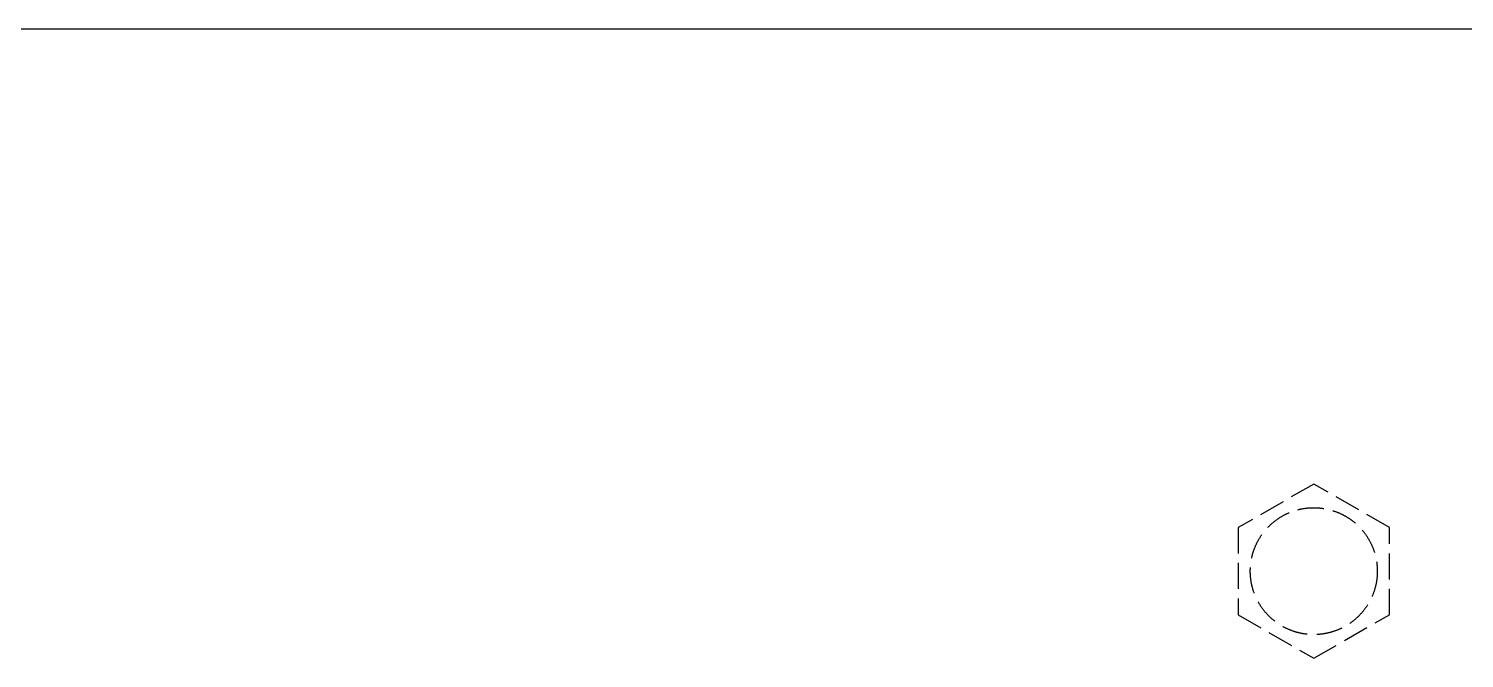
# Model space of a CAD drawing. Extents: x 184 to 644, y -178 to 161.
# Drawn here: x 354.3 to 415.1, y 34.8 to 61.5 of the extents above; entities that cross this region are included whole.
import ezdxf

# ---------------------------------------------------------------- set-up
doc = ezdxf.new("R2010")
doc.units = 0
doc.layers.add('BLACK', color=7, linetype='CONTINUOUS')

msp = doc.modelspace()

# ---------------------------------------------------------------- linework, layer by layer
at = {"layer": 'BLACK', "linetype": 'CONTINUOUS'}
for p, q in [((293.5, 61.5), (549, 61.5)), ((408.75, 42.195042), (407.797372, 41.645042)), ((409.351924, 41.847521), (408.75, 42.195042)), ((407.450962, 41.445042), (406.498334, 40.895042)), ((410.650962, 41.097521), (409.698334, 41.647521)), ((407.251429, 40.733917), (407.27098, 40.746909)), ((407.27098, 40.746909), (407.290644, 40.75973)), ((407.290644, 40.75973), (407.31042, 40.772379)), ((407.31042, 40.772379), (407.330304, 40.784855)), ((407.330304, 40.784855), (407.350297, 40.797157)), ((407.350297, 40.797157), (407.370397, 40.809285)), ((407.370397, 40.809285), (407.390601, 40.821236)), ((407.390601, 40.821236), (407.41091, 40.83301)), ((407.41091, 40.83301), (407.43132, 40.844607)), ((407.43132, 40.844607), (407.45183, 40.856025)), ((407.45183, 40.856025), (407.472439, 40.867264)), ((407.472439, 40.867264), (407.493146, 40.878323)), ((407.493146, 40.878323), (407.513949, 40.8892)), ((407.513949, 40.8892), (407.534845, 40.899895)), ((407.534845, 40.899895), (407.555834, 40.910408)), ((407.555834, 40.910408), (407.576914, 40.920737)), ((407.576914, 40.920737), (407.598083, 40.930882)), ((407.598083, 40.930882), (407.61934, 40.940842)), ((407.61934, 40.940842), (407.640684, 40.950616)), ((407.640684, 40.950616), (407.662111, 40.960203)), ((407.662111, 40.960203), (407.683622, 40.969603)), ((407.683622, 40.969603), (407.702164, 40.977527)), ((408.080777, 41.105425), (408.103538, 41.111166)), ((408.103538, 41.111166), (408.126349, 41.116708)), ((408.126349, 41.116708), (408.149208, 41.122051)), ((408.149208, 41.122051), (408.172112, 41.127194)), ((408.172112, 41.127194), (408.195061, 41.132136)), ((408.195061, 41.132136), (408.218051, 41.136879)), ((408.218051, 41.136879), (408.241082, 41.141421)), ((408.241082, 41.141421), (408.264152, 41.145761)), ((408.264152, 41.145761), (408.287259, 41.1499)), ((408.287259, 41.1499), (408.310401, 41.153837)), ((408.310401, 41.153837), (408.333577, 41.157572)), ((408.333577, 41.157572), (408.356784, 41.161105)), ((408.356784, 41.161105), (408.380021, 41.164435)), ((408.380021, 41.164435), (408.403286, 41.167562)), ((408.403286, 41.167562), (408.426578, 41.170487)), ((408.426578, 41.170487), (408.449895, 41.173207)), ((408.449895, 41.173207), (408.473234, 41.175724)), ((408.473234, 41.175724), (408.496594, 41.178038)), ((408.496594, 41.178038), (408.519974, 41.180147)), ((408.519974, 41.180147), (408.543371, 41.182052)), ((408.543371, 41.182052), (408.566784, 41.183753)), ((408.566784, 41.183753), (408.590211, 41.18525)), ((408.590211, 41.18525), (408.61365, 41.186542)), ((408.61365, 41.186542), (408.637099, 41.18763)), ((408.637099, 41.18763), (408.660557, 41.188513)), ((408.660557, 41.188513), (408.684022, 41.189191)), ((408.684022, 41.189191), (408.707492, 41.189664)), ((408.707492, 41.189664), (408.730965, 41.189933)), ((408.730965, 41.189933), (408.754439, 41.189996)), ((408.754439, 41.189996), (408.777913, 41.189855)), ((408.777913, 41.189855), (408.801386, 41.189509)), ((408.801386, 41.189509), (408.824854, 41.188958)), ((408.824854, 41.188958), (408.848316, 41.188203)), ((408.848316, 41.188203), (408.871771, 41.187242)), ((408.871771, 41.187242), (408.895217, 41.186077)), ((408.895217, 41.186077), (408.918651, 41.184708)), ((408.918651, 41.184708), (408.942073, 41.183134)), ((408.942073, 41.183134), (408.96548, 41.181356)), ((408.96548, 41.181356), (408.988871, 41.179373)), ((408.988871, 41.179373), (409.012244, 41.177187)), ((409.012244, 41.177187), (409.035596, 41.174796)), ((409.035596, 41.174796), (409.058927, 41.172202)), ((409.058927, 41.172202), (409.082234, 41.169404)), ((409.082234, 41.169404), (409.105516, 41.166404)), ((409.105516, 41.166404), (409.128771, 41.1632)), ((409.128771, 41.1632), (409.151997, 41.159793)), ((409.151997, 41.159793), (409.171924, 41.156705)), ((409.560863, 41.064878), (409.583215, 41.057705)), ((409.583215, 41.057705), (409.605503, 41.050336)), ((409.605503, 41.050336), (409.627726, 41.042774)), ((409.627726, 41.042774), (409.649882, 41.035017)), ((409.649882, 41.035017), (409.67197, 41.027068)), ((409.67197, 41.027068), (409.693987, 41.018926)), ((409.693987, 41.018926), (409.715933, 41.010592)), ((409.715933, 41.010592), (409.737805, 41.002068)), ((409.737805, 41.002068), (409.759601, 40.993352)), ((409.759601, 40.993352), (409.781321, 40.984447)), ((409.781321, 40.984447), (409.802963, 40.975352)), ((409.802963, 40.975352), (409.824524, 40.966069)), ((409.824524, 40.966069), (409.846003, 40.956599)), ((409.846003, 40.956599), (409.867399, 40.946941)), ((409.867399, 40.946941), (409.88871, 40.937097)), ((409.88871, 40.937097), (409.909934, 40.927067)), ((409.909934, 40.927067), (409.931069, 40.916852)), ((409.931069, 40.916852), (409.952115, 40.906454)), ((409.952115, 40.906454), (409.973069, 40.895872)), ((409.973069, 40.895872), (409.993931, 40.885107)), ((409.993931, 40.885107), (410.014697, 40.874161)), ((410.014697, 40.874161), (410.035367, 40.863034)), ((410.035367, 40.863034), (410.055939, 40.851728)), ((410.055939, 40.851728), (410.076412, 40.840242)), ((410.076412, 40.840242), (410.096784, 40.828578)), ((410.096784, 40.828578), (410.117053, 40.816736)), ((410.117053, 40.816736), (410.137218, 40.804718)), ((410.137218, 40.804718), (410.157277, 40.792525)), ((410.157277, 40.792525), (410.177229, 40.780157)), ((410.177229, 40.780157), (410.197073, 40.767616)), ((410.197073, 40.767616), (410.216806, 40.754901)), ((410.216806, 40.754901), (410.236428, 40.742015)), ((411.95, 40.347521), (410.997372, 40.897521)), ((406.151924, 40.695042), (405.55, 40.347521)), ((405.55, 40.347521), (405.55, 39.247521)), ((406.803443, 40.356614), (406.819719, 40.37353)), ((406.819719, 40.37353), (406.836142, 40.390303)), ((406.836142, 40.390303), (406.85271, 40.406933)), ((406.85271, 40.406933), (406.869424, 40.423417)), ((406.869424, 40.423417), (406.88628, 40.439755)), ((406.88628, 40.439755), (406.903278, 40.455944)), ((406.903278, 40.455944), (406.920417, 40.471985)), ((406.920417, 40.471985), (406.937695, 40.487876)), ((406.937695, 40.487876), (406.955112, 40.503616)), ((406.955112, 40.503616), (406.972665, 40.519203)), ((406.972665, 40.519203), (406.990353, 40.534636)), ((406.990353, 40.534636), (407.008175, 40.549914)), ((407.008175, 40.549914), (407.02613, 40.565036)), ((407.02613, 40.565036), (407.044217, 40.580001)), ((407.044217, 40.580001), (407.062433, 40.594807)), ((407.062433, 40.594807), (407.080777, 40.609454)), ((407.080777, 40.609454), (407.099249, 40.62394)), ((407.099249, 40.62394), (407.117847, 40.638265)), ((407.117847, 40.638265), (407.136568, 40.652426)), ((407.136568, 40.652426), (407.155413, 40.666424)), ((407.155413, 40.666424), (407.174379, 40.680257)), ((407.174379, 40.680257), (407.193465, 40.693923)), ((407.193465, 40.693923), (407.21267, 40.707423)), ((407.21267, 40.707423), (407.231992, 40.720754)), ((407.231992, 40.720754), (407.251429, 40.733917)), ((410.236428, 40.742015), (410.255936, 40.728959)), ((410.255936, 40.728959), (410.27533, 40.715732)), ((410.27533, 40.715732), (410.294608, 40.702337)), ((410.294608, 40.702337), (410.313767, 40.688774)), ((410.313767, 40.688774), (410.332808, 40.675044)), ((410.332808, 40.675044), (410.351729, 40.661149)), ((410.351729, 40.661149), (410.370527, 40.647089)), ((410.370527, 40.647089), (410.389202, 40.632866)), ((410.389202, 40.632866), (410.407752, 40.61848)), ((410.407752, 40.61848), (410.426176, 40.603933)), ((410.426176, 40.603933), (410.444472, 40.589226)), ((410.444472, 40.589226), (410.462639, 40.574359)), ((410.462639, 40.574359), (410.480676, 40.559335)), ((410.480676, 40.559335), (410.498581, 40.544154)), ((410.498581, 40.544154), (410.513855, 40.530989)), ((410.795285, 40.247258), (410.810454, 40.229343)), ((410.810454, 40.229343), (410.825467, 40.211297)), ((410.825467, 40.211297), (410.840322, 40.19312)), ((410.840322, 40.19312), (410.855017, 40.174814)), ((410.855017, 40.174814), (410.869552, 40.156381)), ((410.869552, 40.156381), (410.883926, 40.137822)), ((410.883926, 40.137822), (410.898137, 40.119138)), ((411.95, 39.652479), (411.95, 40.347521)), ((406.259336, 39.516214), (406.268299, 39.53791)), ((406.268299, 39.53791), (406.27745, 39.559528)), ((406.27745, 39.559528), (406.286791, 39.581064)), ((406.286791, 39.581064), (406.296318, 39.602518)), ((406.296318, 39.602518), (406.306033, 39.623888)), ((406.306033, 39.623888), (406.315934, 39.645173)), ((406.315934, 39.645173), (406.32602, 39.66637)), ((406.32602, 39.66637), (406.33629, 39.687479)), ((406.33629, 39.687479), (406.346745, 39.708497)), ((406.346745, 39.708497), (406.357382, 39.729423)), ((406.357382, 39.729423), (406.368202, 39.750255)), ((406.368202, 39.750255), (406.379203, 39.770993)), ((406.379203, 39.770993), (406.390385, 39.791633)), ((406.390385, 39.791633), (406.401746, 39.812175)), ((406.401746, 39.812175), (406.413286, 39.832617)), ((406.413286, 39.832617), (406.425004, 39.852958)), ((406.425004, 39.852958), (406.4369, 39.873196)), ((406.4369, 39.873196), (406.448971, 39.893329)), ((406.448971, 39.893329), (406.461217, 39.913356)), ((406.461217, 39.913356), (406.473638, 39.933275)), ((406.473638, 39.933275), (406.486232, 39.953085)), ((406.486232, 39.953085), (406.498999, 39.972785)), ((406.498999, 39.972785), (406.511937, 39.992372)), ((406.511937, 39.992372), (406.525046, 40.011846)), ((406.525046, 40.011846), (406.538323, 40.031204)), ((406.538323, 40.031204), (406.549864, 40.04774)), ((410.898137, 40.119138), (410.912185, 40.10033)), ((410.912185, 40.10033), (410.926068, 40.081401)), ((410.926068, 40.081401), (410.939785, 40.062351)), ((410.939785, 40.062351), (410.953336, 40.043182)), ((410.953336, 40.043182), (410.966718, 40.023896)), ((410.966718, 40.023896), (410.979932, 40.004494)), ((410.979932, 40.004494), (410.992976, 39.984977)), ((410.992976, 39.984977), (411.00585, 39.965347)), ((411.00585, 39.965347), (411.018551, 39.945605)), ((411.018551, 39.945605), (411.03108, 39.925754)), ((411.03108, 39.925754), (411.043435, 39.905794)), ((411.043435, 39.905794), (411.055615, 39.885726)), ((411.055615, 39.885726), (411.06762, 39.865553)), ((411.06762, 39.865553), (411.079449, 39.845277)), ((411.079449, 39.845277), (411.091099, 39.824897)), ((411.091099, 39.824897), (411.102572, 39.804417)), ((411.102572, 39.804417), (411.113866, 39.783838)), ((411.113866, 39.783838), (411.124979, 39.763161)), ((411.124979, 39.763161), (411.135912, 39.742387)), ((411.135912, 39.742387), (411.146662, 39.721519)), ((411.146662, 39.721519), (411.157231, 39.700558)), ((411.157231, 39.700558), (411.167616, 39.679506)), ((411.167616, 39.679506), (411.177817, 39.658363)), ((411.177817, 39.658363), (411.187833, 39.637133)), ((411.187833, 39.637133), (411.197663, 39.615816)), ((411.197663, 39.615816), (411.207307, 39.594413)), ((411.207307, 39.594413), (411.216764, 39.572928)), ((411.216764, 39.572928), (411.226033, 39.551361)), ((411.226033, 39.551361), (411.235114, 39.529714)), ((411.235114, 39.529714), (411.244005, 39.507988)), ((406.115852, 39.04531), (406.120711, 39.068276)), ((406.120711, 39.068276), (406.12577, 39.091199)), ((406.12577, 39.091199), (406.131029, 39.114077)), ((406.131029, 39.114077), (406.136487, 39.136908)), ((406.136487, 39.136908), (406.142145, 39.159691)), ((406.142145, 39.159691), (406.148001, 39.182423)), ((406.148001, 39.182423), (406.154055, 39.205104)), ((406.154055, 39.205104), (406.160307, 39.227731)), ((406.160307, 39.227731), (406.166757, 39.250302)), ((406.166757, 39.250302), (406.173402, 39.272816)), ((406.173402, 39.272816), (406.180245, 39.295272)), ((406.180245, 39.295272), (406.187282, 39.317666)), ((406.187282, 39.317666), (406.194515, 39.339999)), ((406.194515, 39.339999), (406.201943, 39.362267)), ((406.201943, 39.362267), (406.209565, 39.38447)), ((406.209565, 39.38447), (406.21738, 39.406606)), ((406.21738, 39.406606), (406.225388, 39.428672)), ((406.225388, 39.428672), (406.233588, 39.450668)), ((406.233588, 39.450668), (406.24198, 39.472591)), ((406.24198, 39.472591), (406.250563, 39.494441)), ((406.250563, 39.494441), (406.259336, 39.516214)), ((411.244005, 39.507988), (411.252706, 39.486186)), ((411.252706, 39.486186), (411.261217, 39.464308)), ((411.261217, 39.464308), (411.269536, 39.442357)), ((411.269536, 39.442357), (411.277664, 39.420334)), ((411.277664, 39.420334), (411.285599, 39.398242)), ((411.285599, 39.398242), (411.293341, 39.37608)), ((411.293341, 39.37608), (411.300889, 39.353853)), ((411.300889, 39.353853), (411.308243, 39.33156)), ((411.308243, 39.33156), (411.315402, 39.309203)), ((411.315402, 39.309203), (411.321396, 39.28995)), ((411.95, 38.152479), (411.95, 39.252479)), ((405.55, 38.847521), (405.55, 37.747521)), ((406.060025, 38.511578), (406.060228, 38.535051)), ((406.060026, 38.488103), (406.060025, 38.511578)), ((406.060233, 38.464629), (406.060026, 38.488103)), ((406.060228, 38.535051), (406.060637, 38.558522)), ((406.060644, 38.441158), (406.060233, 38.464629)), ((406.060637, 38.558522), (406.06125, 38.581989)), ((406.06126, 38.417692), (406.060644, 38.441158)), ((406.06125, 38.581989), (406.062068, 38.605449)), ((406.06208, 38.394231), (406.06126, 38.417692)), ((406.062068, 38.605449), (406.06309, 38.628902)), ((406.063106, 38.370779), (406.06208, 38.394231)), ((406.06309, 38.628902), (406.064132, 38.649039)), ((406.064335, 38.347337), (406.063106, 38.370779)), ((406.06577, 38.323906), (406.064335, 38.347337)), ((406.067409, 38.300489), (406.06577, 38.323906)), ((411.410052, 38.900276), (411.413444, 38.877048)), ((411.413444, 38.877048), (411.416633, 38.853791)), ((411.416633, 38.853791), (411.419619, 38.830507)), ((411.419619, 38.830507), (411.422401, 38.807198)), ((411.422401, 38.807198), (411.42498, 38.783866)), ((411.42498, 38.783866), (411.427356, 38.760511)), ((411.427356, 38.760511), (411.429527, 38.737138)), ((411.429527, 38.737138), (411.431495, 38.713745)), ((411.431495, 38.713745), (411.433258, 38.690337)), ((411.433447, 38.312355), (411.431708, 38.288945)), ((411.433258, 38.690337), (411.434816, 38.666914)), ((411.434983, 38.335779), (411.433447, 38.312355)), ((411.434816, 38.666914), (411.436171, 38.643479)), ((411.436313, 38.359216), (411.434983, 38.335779)), ((411.436171, 38.643479), (411.437321, 38.620032)), ((411.43744, 38.382664), (411.436313, 38.359216)), ((411.437321, 38.620032), (411.438266, 38.596577)), ((411.438361, 38.40612), (411.43744, 38.382664)), ((411.438266, 38.596577), (411.439006, 38.573114)), ((411.439078, 38.429584), (411.438361, 38.40612)), ((411.439006, 38.573114), (411.439542, 38.549645)), ((411.43959, 38.453053), (411.439078, 38.429584)), ((411.439542, 38.549645), (411.439873, 38.526173)), ((411.439898, 38.476526), (411.43959, 38.453053)), ((411.439873, 38.526173), (411.439999, 38.502699)), ((411.44, 38.5), (411.439898, 38.476526)), ((411.439999, 38.502699), (411.44, 38.5)), ((406.069252, 38.277087), (406.067409, 38.300489)), ((406.071299, 38.253702), (406.069252, 38.277087)), ((406.073551, 38.230335), (406.071299, 38.253702)), ((406.076006, 38.206989), (406.073551, 38.230335)), ((406.078665, 38.183666), (406.076006, 38.206989)), ((406.081527, 38.160366), (406.078665, 38.183666)), ((406.084592, 38.137093), (406.081527, 38.160366)), ((406.087861, 38.113847), (406.084592, 38.137093)), ((406.091332, 38.09063), (406.087861, 38.113847)), ((406.095005, 38.067445), (406.091332, 38.09063)), ((406.098881, 38.044292), (406.095005, 38.067445)), ((406.102959, 38.021175), (406.098881, 38.044292)), ((406.107238, 37.998093), (406.102959, 38.021175)), ((406.111719, 37.97505), (406.107238, 37.998093)), ((406.1164, 37.952047), (406.111719, 37.97505)), ((406.121282, 37.929086), (406.1164, 37.952047)), ((406.126364, 37.906168), (406.121282, 37.929086)), ((406.131646, 37.883295), (406.126364, 37.906168)), ((406.137128, 37.86047), (406.131646, 37.883295)), ((406.142808, 37.837693), (406.137128, 37.86047)), ((406.148687, 37.814966), (406.142808, 37.837693)), ((406.154764, 37.792292), (406.148687, 37.814966)), ((406.161039, 37.769671), (406.154764, 37.792292)), ((406.167511, 37.747107), (406.161039, 37.769671)), ((406.174179, 37.724599), (406.167511, 37.747107)), ((406.181044, 37.702151), (406.174179, 37.724599)), ((411.32246, 37.71352), (411.315499, 37.691101)), ((411.329225, 37.735999), (411.32246, 37.71352)), ((411.335794, 37.758536), (411.329225, 37.735999)), ((411.342166, 37.781129), (411.335794, 37.758536)), ((411.34834, 37.803777), (411.342166, 37.781129)), ((411.354317, 37.826478), (411.34834, 37.803777)), ((411.360096, 37.84923), (411.354317, 37.826478)), ((411.365675, 37.872032), (411.360096, 37.84923)), ((411.371055, 37.894882), (411.365675, 37.872032)), ((411.376236, 37.917777), (411.371055, 37.894882)), ((411.381217, 37.940718), (411.376236, 37.917777)), ((411.385997, 37.9637), (411.381217, 37.940718)), ((411.390577, 37.986724), (411.385997, 37.9637)), ((411.394956, 38.009786), (411.390577, 37.986724)), ((411.399133, 38.032886), (411.394956, 38.009786)), ((411.403108, 38.056022), (411.399133, 38.032886)), ((411.406882, 38.079191), (411.403108, 38.056022)), ((411.410453, 38.102393), (411.406882, 38.079191)), ((411.413821, 38.125624), (411.410453, 38.102393)), ((411.416987, 38.148885), (411.413821, 38.125624)), ((411.419949, 38.172171), (411.416987, 38.148885)), ((411.422708, 38.195483), (411.419949, 38.172171)), ((411.425264, 38.218818), (411.422708, 38.195483)), ((411.427616, 38.242175), (411.425264, 38.218818)), ((411.429764, 38.265551), (411.427616, 38.242175)), ((411.431708, 38.288945), (411.429764, 38.265551)), ((411.95, 36.652479), (411.95, 37.752479)), ((405.55, 37.347521), (405.55, 36.652479)), ((406.188104, 37.679763), (406.181044, 37.702151)), ((406.195359, 37.657438), (406.188104, 37.679763)), ((406.202809, 37.635177), (406.195359, 37.657438)), ((406.210453, 37.612981), (406.202809, 37.635177)), ((406.218291, 37.590854), (406.210453, 37.612981)), ((406.226321, 37.568795), (406.218291, 37.590854)), ((406.401902, 37.187546), (406.39213, 37.205184)), ((406.413445, 37.167105), (406.401902, 37.187546)), ((406.425165, 37.146766), (406.413445, 37.167105)), ((406.437063, 37.12653), (406.425165, 37.146766)), ((406.449136, 37.106398), (406.437063, 37.12653)), ((406.461385, 37.086373), (406.449136, 37.106398)), ((411.226158, 37.448933), (411.21821, 37.430401)), ((411.235236, 37.470582), (411.226158, 37.448933)), ((411.244125, 37.492308), (411.235236, 37.470582)), ((411.252823, 37.514112), (411.244125, 37.492308)), ((411.261331, 37.53599), (411.252823, 37.514112)), ((411.269648, 37.557942), (411.261331, 37.53599)), ((411.277773, 37.579966), (411.269648, 37.557942)), ((411.285706, 37.60206), (411.277773, 37.579966)), ((411.293445, 37.624222), (411.285706, 37.60206)), ((411.300991, 37.64645), (411.293445, 37.624222)), ((411.308342, 37.668744), (411.300991, 37.64645)), ((411.315499, 37.691101), (411.308342, 37.668744)), ((405.55, 36.652479), (406.502628, 36.102479)), ((406.473808, 37.066455), (406.461385, 37.086373)), ((406.486405, 37.046646), (406.473808, 37.066455)), ((406.499174, 37.026948), (406.486405, 37.046646)), ((406.512114, 37.007362), (406.499174, 37.026948)), ((406.525225, 36.98789), (406.512114, 37.007362)), ((406.538505, 36.968533), (406.525225, 36.98789)), ((406.551954, 36.949293), (406.538505, 36.968533)), ((406.56557, 36.93017), (406.551954, 36.949293)), ((406.579352, 36.911168), (406.56557, 36.93017)), ((406.5933, 36.892286), (406.579352, 36.911168)), ((406.607412, 36.873527), (406.5933, 36.892286)), ((406.621687, 36.854891), (406.607412, 36.873527)), ((406.636124, 36.836381), (406.621687, 36.854891)), ((406.650722, 36.817998), (406.636124, 36.836381)), ((406.66548, 36.799742), (406.650722, 36.817998)), ((406.680397, 36.781616), (406.66548, 36.799742)), ((406.695471, 36.763621), (406.680397, 36.781616)), ((406.710702, 36.745758), (406.695471, 36.763621)), ((406.726088, 36.728029), (406.710702, 36.745758)), ((406.741628, 36.710435), (406.726088, 36.728029)), ((406.757321, 36.692977), (406.741628, 36.710435)), ((406.773166, 36.675657), (406.757321, 36.692977)), ((406.789162, 36.658475), (406.773166, 36.675657)), ((406.805307, 36.641434), (406.789162, 36.658475)), ((406.8216, 36.624534), (406.805307, 36.641434)), ((406.838039, 36.607777), (406.8216, 36.624534)), ((406.854625, 36.591165), (406.838039, 36.607777)), ((406.871354, 36.574697), (406.854625, 36.591165)), ((406.888227, 36.558377), (406.871354, 36.574697)), ((406.905242, 36.542204), (406.888227, 36.558377)), ((406.922397, 36.52618), (406.905242, 36.542204)), ((406.939691, 36.510306), (406.922397, 36.52618)), ((406.957123, 36.494584), (406.939691, 36.510306)), ((406.974692, 36.479015), (406.957123, 36.494584)), ((410.551729, 36.502533), (410.534229, 36.486887)), ((410.569091, 36.518332), (410.551729, 36.502533)), ((410.586315, 36.534282), (410.569091, 36.518332)), ((410.603399, 36.550382), (410.586315, 36.534282)), ((410.620342, 36.56663), (410.603399, 36.550382)), ((410.637142, 36.583025), (410.620342, 36.56663)), ((410.653799, 36.599566), (410.637142, 36.583025)), ((410.670311, 36.616252), (410.653799, 36.599566)), ((410.686676, 36.633081), (410.670311, 36.616252)), ((410.702894, 36.650053), (410.686676, 36.633081)), ((410.718963, 36.667165), (410.702894, 36.650053)), ((410.734883, 36.684417), (410.718963, 36.667165)), ((410.750651, 36.701808), (410.734883, 36.684417)), ((410.766267, 36.719335), (410.750651, 36.701808)), ((410.781729, 36.736998), (410.766267, 36.719335)), ((410.797037, 36.754795), (410.781729, 36.736998)), ((410.812188, 36.772725), (410.797037, 36.754795)), ((410.827183, 36.790786), (410.812188, 36.772725)), ((410.842019, 36.808978), (410.827183, 36.790786)), ((410.856696, 36.827298), (410.842019, 36.808978)), ((410.871213, 36.845746), (410.856696, 36.827298)), ((410.885568, 36.86432), (410.871213, 36.845746)), ((410.899761, 36.883019), (410.885568, 36.86432)), ((410.913789, 36.90184), (410.899761, 36.883019)), ((410.927653, 36.920783), (410.913789, 36.90184)), ((410.941352, 36.939847), (410.927653, 36.920783)), ((410.954883, 36.959029), (410.941352, 36.939847)), ((410.968246, 36.978329), (410.954883, 36.959029)), ((410.981441, 36.997744), (410.968246, 36.978329)), ((410.994465, 37.017274), (410.981441, 36.997744)), ((411.007319, 37.036917), (410.994465, 37.017274)), ((411.020001, 37.056671), (411.007319, 37.036917)), ((411.032509, 37.076536), (411.020001, 37.056671)), ((411.348076, 36.304958), (411.95, 36.652479)), ((406.849038, 35.902479), (407.801666, 35.352479)), ((406.992395, 36.4636), (406.974692, 36.479015)), ((407.010233, 36.44834), (406.992395, 36.4636)), ((407.028203, 36.433236), (407.010233, 36.44834)), ((407.046304, 36.418289), (407.028203, 36.433236)), ((407.064535, 36.403501), (407.046304, 36.418289)), ((407.082895, 36.388872), (407.064535, 36.403501)), ((407.101381, 36.374405), (407.082895, 36.388872)), ((407.45211, 36.143821), (407.434484, 36.153616)), ((407.472721, 36.132584), (407.45211, 36.143821)), ((407.493429, 36.121528), (407.472721, 36.132584)), ((407.514232, 36.110653), (407.493429, 36.121528)), ((407.53513, 36.09996), (407.514232, 36.110653)), ((407.55612, 36.08945), (407.53513, 36.09996)), ((407.577202, 36.079123), (407.55612, 36.08945)), ((407.598372, 36.068981), (407.577202, 36.079123)), ((407.61963, 36.059024), (407.598372, 36.068981)), ((407.640975, 36.049253), (407.61963, 36.059024)), ((407.662403, 36.039668), (407.640975, 36.049253)), ((407.683915, 36.030271), (407.662403, 36.039668)), ((407.705508, 36.021062), (407.683915, 36.030271)), ((407.72718, 36.012041), (407.705508, 36.021062)), ((407.74893, 36.00321), (407.72718, 36.012041)), ((407.770757, 35.994569), (407.74893, 36.00321)), ((407.792658, 35.986119), (407.770757, 35.994569)), ((407.814632, 35.977861), (407.792658, 35.986119)), ((407.836677, 35.969794), (407.814632, 35.977861)), ((407.858792, 35.961921), (407.836677, 35.969794)), ((407.880974, 35.95424), (407.858792, 35.961921)), ((407.903223, 35.946753), (407.880974, 35.95424)), ((407.925536, 35.939461), (407.903223, 35.946753)), ((407.947912, 35.932364), (407.925536, 35.939461)), ((407.970349, 35.925462), (407.947912, 35.932364)), ((407.992846, 35.918757), (407.970349, 35.925462)), ((408.0154, 35.912248), (407.992846, 35.918757)), ((408.03801, 35.905936), (408.0154, 35.912248)), ((408.060674, 35.899821), (408.03801, 35.905936)), ((408.083391, 35.893905), (408.060674, 35.899821)), ((408.106159, 35.888187), (408.083391, 35.893905)), ((408.128975, 35.882668), (408.106159, 35.888187)), ((408.151839, 35.877348), (408.128975, 35.882668)), ((409.359754, 35.880019), (409.336868, 35.874798)), ((409.382594, 35.88544), (409.359754, 35.880019)), ((409.405386, 35.89106), (409.382594, 35.88544)), ((409.428128, 35.896878), (409.405386, 35.89106)), ((409.450819, 35.902895), (409.428128, 35.896878)), ((409.473456, 35.90911), (409.450819, 35.902895)), ((409.496038, 35.915522), (409.473456, 35.90911)), ((409.518563, 35.922131), (409.496038, 35.915522)), ((409.54103, 35.928936), (409.518563, 35.922131)), ((409.563436, 35.935936), (409.54103, 35.928936)), ((409.58578, 35.943133), (409.563436, 35.935936)), ((409.608061, 35.950523), (409.58578, 35.943133)), ((409.630277, 35.958108), (409.608061, 35.950523)), ((409.652425, 35.965887), (409.630277, 35.958108)), ((409.674505, 35.973858), (409.652425, 35.965887)), ((409.696514, 35.982022), (409.674505, 35.973858)), ((409.718451, 35.990378), (409.696514, 35.982022)), ((409.740314, 35.998925), (409.718451, 35.990378)), ((409.762102, 36.007662), (409.740314, 35.998925)), ((409.783813, 36.016589), (409.762102, 36.007662)), ((409.805446, 36.025705), (409.783813, 36.016589)), ((409.826997, 36.03501), (409.805446, 36.025705)), ((409.848467, 36.044502), (409.826997, 36.03501)), ((409.869853, 36.054181), (409.848467, 36.044502)), ((409.891154, 36.064047), (409.869853, 36.054181)), ((409.912368, 36.074098), (409.891154, 36.064047)), ((409.933494, 36.084334), (409.912368, 36.074098)), ((410.049038, 35.554958), (411.001666, 36.104958)), ((410.294869, 36.297847), (410.278318, 36.286328)), ((410.314027, 36.311412), (410.294869, 36.297847)), ((410.333067, 36.325144), (410.314027, 36.311412)), ((410.351985, 36.339041), (410.333067, 36.325144)), ((410.370782, 36.353103), (410.351985, 36.339041)), ((410.389455, 36.367329), (410.370782, 36.353103)), ((410.408004, 36.381717), (410.389455, 36.367329)), ((410.426426, 36.396266), (410.408004, 36.381717)), ((410.44472, 36.410976), (410.426426, 36.396266)), ((410.462886, 36.425844), (410.44472, 36.410976)), ((410.480921, 36.440871), (410.462886, 36.425844)), ((410.498824, 36.456054), (410.480921, 36.440871)), ((410.516594, 36.471393), (410.498824, 36.456054)), ((410.534229, 36.486887), (410.516594, 36.471393)), ((408.174749, 35.872228), (408.151839, 35.877348)), ((408.197702, 35.867308), (408.174749, 35.872228)), ((408.220697, 35.862589), (408.197702, 35.867308)), ((408.243733, 35.85807), (408.220697, 35.862589)), ((408.266807, 35.853753), (408.243733, 35.85807)), ((408.289918, 35.849637), (408.266807, 35.853753)), ((408.313064, 35.845723), (408.289918, 35.849637)), ((408.336243, 35.842011), (408.313064, 35.845723)), ((408.359454, 35.838502), (408.336243, 35.842011)), ((408.382694, 35.835195), (408.359454, 35.838502)), ((408.405963, 35.832091), (408.382694, 35.835195)), ((408.429258, 35.82919), (408.405963, 35.832091)), ((408.452577, 35.826493), (408.429258, 35.82919)), ((408.475919, 35.823999), (408.452577, 35.826493)), ((408.75, 34.804958), (409.702628, 35.354958)), ((408.895536, 35.81394), (408.875397, 35.812924)), ((408.91897, 35.815312), (408.895536, 35.81394)), ((408.942392, 35.816889), (408.91897, 35.815312)), ((408.965799, 35.81867), (408.942392, 35.816889)), ((408.989189, 35.820655), (408.965799, 35.81867)), ((409.012562, 35.822845), (408.989189, 35.820655)), ((409.035914, 35.825238), (409.012562, 35.822845)), ((409.059244, 35.827835), (409.035914, 35.825238)), ((409.082551, 35.830635), (409.059244, 35.827835)), ((409.105833, 35.833639), (409.082551, 35.830635)), ((409.129088, 35.836845), (409.105833, 35.833639)), ((409.152313, 35.840255), (409.129088, 35.836845)), ((409.175508, 35.843867), (409.152313, 35.840255)), ((409.198671, 35.847681), (409.175508, 35.843867)), ((409.221799, 35.851698), (409.198671, 35.847681)), ((409.244892, 35.855916), (409.221799, 35.851698)), ((409.267947, 35.860335), (409.244892, 35.855916)), ((409.290962, 35.864955), (409.267947, 35.860335)), ((409.313936, 35.869776), (409.290962, 35.864955)), ((409.336868, 35.874798), (409.313936, 35.869776)), ((408.148076, 35.152479), (408.75, 34.804958))]:
    msp.add_line(p, q, dxfattribs=at)

doc.saveas('drawing.dxf')
